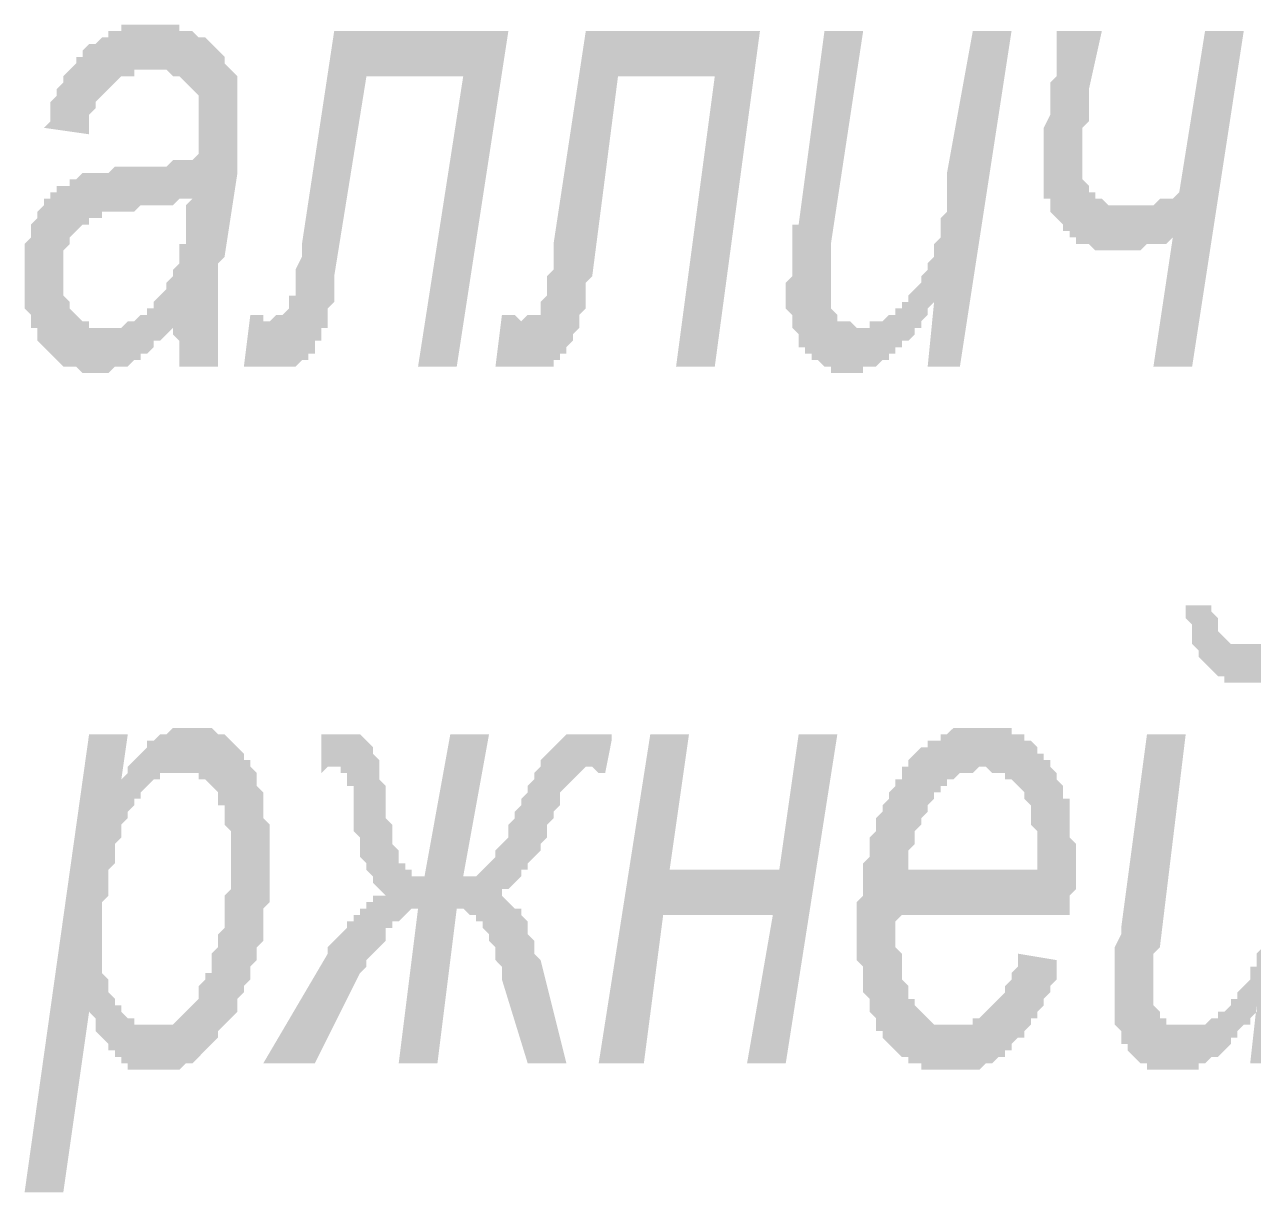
# Model space of a CAD drawing. Header units: millimetres. Extents: x 1372 to 666090, y 1285 to 31551.
# Drawn here: x 510739 to 511534, y 5050 to 5805 of the extents above; entities that cross this region are included whole.
import ezdxf

# ---------------------------------------------------------------- set-up
doc = ezdxf.new("R2010")
doc.units = ezdxf.units.MM
doc.layers.add('PDF _75-АЗ Штамп', color=7, linetype='Continuous')

msp = doc.modelspace()

# ---------------------------------------------------------------- hatches: boundary and pattern name
at = {"layer": 'PDF _75-АЗ Штамп', "transparency": 33554559}
h = msp.add_hatch(color=256, dxfattribs=at)
h.paths.add_polyline_path([(510835.1, 5612.98), (510835.1, 5608.81), (510830.93, 5604.64), (510830.93, 5604.64), (510826.76, 5600.47), (510822.59, 5600.47), (510822.59, 5596.3), (510818.42, 5592.13), (510818.42, 5592.13), (510814.25, 5592.13), (510814.25, 5587.96), (510810.08, 5587.96), (510810.08, 5587.96), (510805.9, 5583.78), (510801.73, 5583.78), (510801.73, 5583.78), (510797.56, 5583.78), (510793.39, 5579.61), (510793.39, 5579.61), (510789.22, 5579.61), (510785.05, 5579.61), (510785.05, 5579.61), (510780.88, 5579.61), (510776.71, 5579.61), (510776.71, 5579.61), (510772.54, 5583.78), (510768.36, 5583.78), (510768.36, 5583.78), (510764.19, 5583.78), (510760.02, 5587.96), (510760.02, 5587.96), (510755.85, 5592.13), (510755.85, 5592.13), (510751.68, 5596.3), (510751.68, 5596.3), (510747.51, 5600.47), (510747.51, 5604.64), (510747.51, 5608.81), (510743.34, 5608.81), (510743.34, 5612.98), (510743.34, 5617.15), (510739.17, 5621.32), (510739.17, 5625.5), (510739.17, 5629.67), (510739.17, 5633.84), (510739.17, 5638.01), (510739.17, 5642.18), (510739.17, 5642.18), (510739.17, 5646.35), (510739.17, 5650.52), (510739.17, 5654.69), (510739.17, 5658.87), (510739.17, 5663.04), (510743.34, 5667.21), (510743.34, 5671.38), (510743.34, 5675.55), (510743.34, 5675.55), (510747.51, 5679.72), (510747.51, 5679.72), (510747.51, 5683.89), (510751.68, 5688.06), (510751.68, 5692.23), (510755.85, 5692.23), (510755.85, 5696.41), (510760.02, 5696.41), (510760.02, 5700.58), (510764.19, 5700.58), (510768.36, 5700.58), (510768.36, 5704.75), (510772.54, 5704.75), (510772.54, 5704.75), (510776.71, 5708.92), (510780.88, 5708.92), (510780.88, 5708.92), (510785.05, 5708.92), (510785.05, 5708.92), (510789.22, 5708.92), (510789.22, 5708.92), (510793.39, 5708.92), (510797.56, 5713.09), (510797.56, 5713.09), (510801.73, 5713.09), (510805.9, 5713.09), (510810.08, 5713.09), (510814.25, 5713.09), (510814.25, 5713.09), (510818.42, 5713.09), (510822.59, 5713.09), (510826.76, 5713.09), (510830.93, 5713.09), (510830.93, 5713.09), (510835.1, 5717.26), (510839.27, 5717.26), (510839.27, 5717.26), (510843.45, 5717.26), (510847.62, 5717.26), (510847.62, 5717.26), (510851.79, 5721.43), (510851.79, 5721.43), (510851.79, 5725.6), (510851.79, 5729.78), (510851.79, 5733.95), (510851.79, 5738.12), (510851.79, 5742.29), (510851.79, 5746.46), (510851.79, 5746.46), (510851.79, 5750.63), (510851.79, 5754.8), (510851.79, 5758.97), (510851.79, 5758.97), (510847.62, 5763.14), (510847.62, 5763.14), (510843.45, 5767.32), (510843.45, 5767.32), (510839.27, 5771.49), (510839.27, 5771.49), (510835.1, 5771.49), (510830.93, 5775.66), (510830.93, 5775.66), (510826.76, 5775.66), (510822.59, 5775.66), (510818.42, 5775.66), (510818.42, 5775.66), (510814.25, 5775.66), (510810.08, 5775.66), (510810.08, 5771.49), (510805.9, 5771.49), (510801.73, 5771.49), (510801.73, 5771.49), (510797.56, 5767.32), (510797.56, 5767.32), (510793.39, 5763.14), (510793.39, 5763.14), (510789.22, 5758.97), (510789.22, 5758.97), (510785.05, 5754.8), (510785.05, 5750.63), (510780.88, 5746.46), (510780.88, 5742.29), (510780.88, 5738.12), (510780.88, 5738.12), (510780.88, 5733.95), (510751.68, 5738.12), (510755.85, 5742.29), (510755.85, 5746.46), (510755.85, 5750.63), (510755.85, 5754.8), (510760.02, 5758.97), (510760.02, 5763.14), (510764.19, 5767.32), (510764.19, 5767.32), (510764.19, 5771.49), (510768.36, 5775.66), (510768.36, 5775.66), (510772.54, 5779.83), (510772.54, 5784), (510776.71, 5784), (510776.71, 5788.17), (510776.71, 5788.17), (510780.88, 5792.34), (510780.88, 5792.34), (510785.05, 5792.34), (510789.22, 5796.51), (510789.22, 5796.51), (510793.39, 5796.51), (510793.39, 5800.69), (510797.56, 5800.69), (510801.73, 5800.69), (510801.73, 5804.86), (510805.9, 5804.86), (510810.08, 5804.86), (510810.08, 5804.86), (510814.25, 5804.86), (510818.42, 5804.86), (510822.59, 5804.86), (510822.59, 5804.86), (510826.76, 5804.86), (510826.76, 5804.86), (510830.93, 5804.86), (510835.1, 5804.86), (510839.27, 5804.86), (510839.27, 5800.69), (510843.45, 5800.69), (510847.62, 5800.69), (510847.62, 5800.69), (510851.79, 5796.51), (510851.79, 5796.51), (510855.96, 5796.51), (510860.13, 5792.34), (510860.13, 5792.34), (510864.3, 5788.17), (510864.3, 5788.17), (510864.3, 5788.17), (510868.47, 5784), (510868.47, 5779.83), (510872.64, 5775.66), (510872.64, 5775.66), (510876.81, 5771.49), (510876.81, 5767.32), (510876.81, 5763.14), (510876.81, 5758.97), (510876.81, 5754.8), (510876.81, 5750.63), (510876.81, 5750.63), (510876.81, 5746.46), (510876.81, 5742.29), (510876.81, 5738.12), (510876.81, 5733.95), (510876.81, 5729.78), (510876.81, 5725.6), (510876.81, 5721.43), (510876.81, 5717.26), (510876.81, 5713.09), (510876.81, 5708.92), (510868.47, 5654.69), (510864.3, 5650.52), (510864.3, 5646.35), (510864.3, 5642.18), (510864.3, 5638.01), (510864.3, 5633.84), (510864.3, 5629.67), (510864.3, 5625.5), (510864.3, 5621.32), (510864.3, 5617.15), (510864.3, 5612.98), (510864.3, 5612.98), (510864.3, 5612.98), (510864.3, 5608.81), (510864.3, 5604.64), (510864.3, 5600.47), (510864.3, 5596.3), (510864.3, 5592.13), (510864.3, 5587.96), (510864.3, 5583.78), (510839.27, 5583.78), (510839.27, 5587.96), (510839.27, 5592.13), (510839.27, 5596.3), (510839.27, 5600.47), (510835.1, 5604.64), (510835.1, 5608.81), (510835.1, 5612.98)], flags=0)
h.paths.add_polyline_path([(510847.62, 5692.23), (510843.45, 5692.23), (510839.27, 5692.23), (510839.27, 5692.23), (510835.1, 5688.06), (510835.1, 5688.06), (510830.93, 5688.06), (510830.93, 5688.06), (510826.76, 5688.06), (510826.76, 5688.06), (510822.59, 5688.06), (510818.42, 5688.06), (510814.25, 5688.06), (510814.25, 5688.06), (510810.08, 5683.89), (510805.9, 5683.89), (510801.73, 5683.89), (510797.56, 5683.89), (510797.56, 5683.89), (510793.39, 5683.89), (510789.22, 5683.89), (510789.22, 5679.72), (510785.05, 5679.72), (510785.05, 5679.72), (510780.88, 5679.72), (510780.88, 5679.72), (510780.88, 5675.55), (510776.71, 5675.55), (510772.54, 5671.38), (510772.54, 5671.38), (510768.36, 5667.21), (510768.36, 5667.21), (510768.36, 5663.04), (510768.36, 5663.04), (510764.19, 5658.87), (510764.19, 5654.69), (510764.19, 5650.52), (510764.19, 5646.35), (510764.19, 5642.18), (510764.19, 5638.01), (510764.19, 5633.84), (510764.19, 5633.84), (510764.19, 5629.67), (510768.36, 5625.5), (510768.36, 5621.32), (510772.54, 5617.15), (510772.54, 5617.15), (510772.54, 5617.15), (510776.71, 5612.98), (510776.71, 5612.98), (510780.88, 5612.98), (510780.88, 5608.81), (510785.05, 5608.81), (510789.22, 5608.81), (510793.39, 5608.81), (510793.39, 5608.81), (510793.39, 5608.81), (510797.56, 5608.81), (510801.73, 5608.81), (510801.73, 5608.81), (510805.9, 5612.98), (510810.08, 5612.98), (510810.08, 5612.98), (510814.25, 5617.15), (510818.42, 5617.15), (510818.42, 5621.32), (510822.59, 5621.32), (510822.59, 5625.5), (510826.76, 5629.67), (510826.76, 5629.67), (510830.93, 5633.84), (510830.93, 5638.01), (510835.1, 5642.18), (510835.1, 5642.18), (510835.1, 5646.35), (510835.1, 5646.35), (510839.27, 5650.52), (510839.27, 5654.69), (510839.27, 5658.87), (510839.27, 5663.04), (510843.45, 5663.04), (510843.45, 5667.21), (510843.45, 5671.38), (510843.45, 5675.55), (510843.45, 5683.89), (510843.45, 5688.06), (510847.62, 5692.23), (510847.62, 5692.23)], flags=0)
for points in [[(510939.38, 5800.69), (511052, 5800.69), (511018.63, 5583.78), (510993.61, 5583.78), (511022.81, 5771.49), (510960.24, 5771.49), (510939.38, 5642.18), (510939.38, 5638.01), (510939.38, 5629.67), (510939.38, 5625.5), (510935.21, 5621.32), (510935.21, 5617.15), (510935.21, 5612.98), (510935.21, 5608.81), (510931.04, 5608.81), (510931.04, 5604.64), (510931.04, 5600.47), (510926.87, 5600.47), (510926.87, 5596.3), (510926.87, 5596.3), (510926.87, 5592.13), (510922.7, 5592.13), (510922.7, 5587.96), (510918.53, 5587.96), (510914.36, 5583.78), (510914.36, 5583.78), (510910.18, 5583.78), (510906.01, 5583.78), (510906.01, 5583.78), (510906.01, 5583.78), (510901.84, 5583.78), (510897.67, 5583.78), (510897.67, 5583.78), (510893.5, 5583.78), (510889.33, 5583.78), (510889.33, 5583.78), (510885.16, 5583.78), (510880.99, 5583.78), (510885.16, 5617.15), (510889.33, 5617.15), (510893.5, 5617.15), (510893.5, 5612.98), (510897.67, 5612.98), (510901.84, 5617.15), (510901.84, 5617.15), (510906.01, 5617.15), (510906.01, 5617.15), (510910.18, 5621.32), (510910.18, 5621.32), (510910.18, 5625.5), (510910.18, 5625.5), (510910.18, 5629.67), (510914.36, 5629.67), (510914.36, 5633.84), (510914.36, 5638.01), (510914.36, 5642.18), (510914.36, 5646.35), (510918.53, 5654.69), (510918.53, 5658.87), (510918.53, 5663.04)], [(511102.06, 5800.69), (511214.68, 5800.69), (511185.48, 5583.78), (511160.45, 5583.78), (511185.48, 5771.49), (511122.91, 5771.49), (511106.23, 5642.18), (511102.06, 5638.01), (511102.06, 5629.67), (511102.06, 5625.5), (511102.06, 5621.32), (511097.89, 5617.15), (511097.89, 5612.98), (511097.89, 5608.81), (511097.89, 5608.81), (511093.72, 5604.64), (511093.72, 5600.47), (511093.72, 5600.47), (511089.54, 5596.3), (511089.54, 5596.3), (511089.54, 5592.13), (511085.37, 5592.13), (511085.37, 5587.96), (511081.2, 5587.96), (511081.2, 5583.78), (511077.03, 5583.78), (511072.86, 5583.78), (511072.86, 5583.78), (511068.69, 5583.78), (511068.69, 5583.78), (511064.52, 5583.78), (511064.52, 5583.78), (511060.35, 5583.78), (511056.18, 5583.78), (511056.18, 5583.78), (511052, 5583.78), (511047.83, 5583.78), (511043.66, 5583.78), (511047.83, 5617.15), (511052, 5617.15), (511056.18, 5617.15), (511060.35, 5612.98), (511060.35, 5612.98), (511064.52, 5617.15), (511068.69, 5617.15), (511068.69, 5617.15), (511072.86, 5617.15), (511072.86, 5621.32), (511072.86, 5621.32), (511072.86, 5625.5), (511072.86, 5625.5), (511077.03, 5629.67), (511077.03, 5629.67), (511077.03, 5633.84), (511077.03, 5638.01), (511077.03, 5642.18), (511081.2, 5646.35), (511081.2, 5654.69), (511081.2, 5658.87), (511081.2, 5663.04)], [(511327.3, 5625.5), (511323.13, 5621.32), (511323.13, 5617.15), (511318.96, 5612.98), (511318.96, 5608.81), (511314.79, 5608.81), (511314.79, 5604.64), (511310.62, 5600.47), (511306.45, 5600.47), (511306.45, 5596.3), (511302.27, 5596.3), (511302.27, 5592.13), (511298.1, 5592.13), (511298.1, 5587.96), (511293.93, 5587.96), (511289.76, 5583.78), (511289.76, 5583.78), (511285.59, 5583.78), (511285.59, 5583.78), (511281.42, 5583.78), (511281.42, 5579.61), (511277.25, 5579.61), (511273.08, 5579.61), (511273.08, 5579.61), (511273.08, 5579.61), (511268.91, 5579.61), (511264.73, 5579.61), (511260.56, 5579.61), (511260.56, 5583.78), (511256.39, 5583.78), (511256.39, 5583.78), (511252.22, 5587.96), (511248.05, 5587.96), (511248.05, 5592.13), (511243.88, 5592.13), (511243.88, 5596.3), (511239.71, 5596.3), (511239.71, 5600.47), (511239.71, 5604.64), (511235.54, 5608.81), (511235.54, 5612.98), (511235.54, 5612.98), (511235.54, 5617.15), (511231.36, 5621.32), (511231.36, 5625.5), (511231.36, 5629.67), (511231.36, 5633.84), (511231.36, 5633.84), (511231.36, 5638.01), (511235.54, 5642.18), (511235.54, 5646.35), (511235.54, 5650.52), (511235.54, 5654.69), (511235.54, 5658.87), (511235.54, 5663.04), (511235.54, 5667.21), (511235.54, 5675.55), (511239.71, 5675.55), (511256.39, 5800.69), (511281.42, 5800.69), (511260.56, 5663.04), (511260.56, 5658.87), (511260.56, 5654.69), (511260.56, 5650.52), (511260.56, 5646.35), (511260.56, 5642.18), (511260.56, 5638.01), (511260.56, 5638.01), (511260.56, 5629.67), (511260.56, 5625.5), (511260.56, 5625.5), (511260.56, 5621.32), (511264.73, 5617.15), (511264.73, 5617.15), (511264.73, 5612.98), (511268.91, 5612.98), (511268.91, 5612.98), (511273.08, 5612.98), (511277.25, 5608.81), (511277.25, 5608.81), (511281.42, 5608.81), (511285.59, 5608.81), (511285.59, 5612.98), (511289.76, 5612.98), (511293.93, 5612.98), (511293.93, 5612.98), (511298.1, 5617.15), (511302.27, 5617.15), (511302.27, 5621.32), (511306.45, 5621.32), (511306.45, 5625.5), (511310.62, 5625.5), (511310.62, 5629.67), (511314.79, 5633.84), (511314.79, 5633.84), (511318.96, 5638.01), (511318.96, 5642.18), (511323.13, 5646.35), (511323.13, 5646.35), (511323.13, 5650.52), (511327.3, 5654.69), (511327.3, 5658.87), (511327.3, 5663.04), (511331.47, 5667.21), (511331.47, 5667.21), (511331.47, 5671.38), (511331.47, 5675.55), (511331.47, 5675.55), (511331.47, 5679.72), (511335.64, 5683.89), (511335.64, 5688.06), (511335.64, 5692.23), (511335.64, 5696.41), (511335.64, 5704.75), (511335.64, 5708.92), (511352.33, 5800.69), (511377.36, 5800.69), (511343.99, 5583.78), (511323.13, 5583.78)], [(511406.55, 5800.69), (511435.75, 5800.69), (511427.41, 5763.14), (511427.41, 5758.97), (511427.41, 5754.8), (511427.41, 5746.46), (511427.41, 5742.29), (511423.24, 5738.12), (511423.24, 5733.95), (511423.24, 5729.78), (511423.24, 5725.6), (511423.24, 5725.6), (511423.24, 5721.43), (511423.24, 5717.26), (511423.24, 5717.26), (511423.24, 5713.09), (511423.24, 5708.92), (511423.24, 5704.75), (511427.41, 5700.58), (511427.41, 5696.41), (511431.58, 5696.41), (511431.58, 5696.41), (511431.58, 5692.23), (511435.75, 5692.23), (511435.75, 5692.23), (511439.92, 5688.06), (511444.09, 5688.06), (511444.09, 5688.06), (511448.27, 5688.06), (511452.44, 5688.06), (511452.44, 5688.06), (511456.61, 5688.06), (511460.78, 5688.06), (511460.78, 5688.06), (511464.95, 5688.06), (511469.12, 5688.06), (511469.12, 5688.06), (511473.29, 5692.23), (511477.46, 5692.23), (511477.46, 5692.23), (511481.64, 5692.23), (511485.81, 5696.41), (511485.81, 5696.41), (511502.49, 5800.69), (511527.52, 5800.69), (511494.15, 5583.78), (511469.12, 5583.78), (511481.64, 5667.21), (511481.64, 5667.21), (511477.46, 5663.04), (511473.29, 5663.04), (511469.12, 5663.04), (511469.12, 5663.04), (511464.95, 5663.04), (511460.78, 5658.87), (511460.78, 5658.87), (511456.61, 5658.87), (511452.44, 5658.87), (511452.44, 5658.87), (511448.27, 5658.87), (511448.27, 5658.87), (511444.09, 5658.87), (511439.92, 5658.87), (511435.75, 5658.87), (511435.75, 5658.87), (511431.58, 5658.87), (511427.41, 5663.04), (511427.41, 5663.04), (511423.24, 5663.04), (511419.07, 5663.04), (511419.07, 5667.21), (511414.9, 5667.21), (511414.9, 5671.38), (511410.73, 5671.38), (511410.73, 5671.38), (511410.73, 5675.55), (511406.55, 5679.72), (511406.55, 5679.72), (511402.38, 5683.89), (511402.38, 5688.06), (511402.38, 5692.23), (511398.21, 5692.23), (511398.21, 5696.41), (511398.21, 5700.58), (511398.21, 5704.75), (511398.21, 5708.92), (511398.21, 5713.09), (511398.21, 5713.09), (511398.21, 5717.26), (511398.21, 5717.26), (511398.21, 5721.43), (511398.21, 5725.6), (511398.21, 5725.6), (511398.21, 5729.78), (511398.21, 5733.95), (511398.21, 5738.12), (511402.38, 5746.46), (511402.38, 5750.63), (511402.38, 5754.8), (511402.38, 5763.14), (511402.38, 5767.32), (511406.55, 5771.49)], [(511014.46, 5346.03), (511039.49, 5346.03), (511022.81, 5254.26), (511026.98, 5254.26), (511026.98, 5254.26), (511031.15, 5254.26), (511035.32, 5258.43), (511035.32, 5258.43), (511039.49, 5262.6), (511039.49, 5262.6), (511039.49, 5262.6), (511043.66, 5266.77), (511043.66, 5266.77), (511043.66, 5270.95), (511047.83, 5275.12), (511047.83, 5275.12), (511052, 5279.29), (511052, 5283.46), (511052, 5287.63), (511056.18, 5291.8), (511056.18, 5295.97), (511060.35, 5300.14), (511060.35, 5304.32), (511064.52, 5308.49), (511064.52, 5312.66), (511068.69, 5316.83), (511068.69, 5321), (511072.86, 5325.17), (511072.86, 5329.34), (511072.86, 5329.34), (511077.03, 5333.51), (511077.03, 5333.51), (511081.2, 5337.68), (511081.2, 5337.68), (511081.2, 5337.68), (511085.37, 5341.86), (511085.37, 5341.86), (511089.54, 5346.03), (511093.72, 5346.03), (511093.72, 5346.03), (511097.89, 5346.03), (511102.06, 5346.03), (511102.06, 5346.03), (511106.23, 5346.03), (511110.4, 5346.03), (511110.4, 5346.03), (511114.57, 5346.03), (511118.74, 5346.03), (511118.74, 5341.86), (511114.57, 5321), (511110.4, 5321), (511106.23, 5325.17), (511106.23, 5325.17), (511106.23, 5325.17), (511102.06, 5325.17), (511097.89, 5321), (511097.89, 5321), (511093.72, 5316.83), (511093.72, 5316.83), (511093.72, 5316.83), (511089.54, 5312.66), (511089.54, 5312.66), (511085.37, 5308.49), (511085.37, 5304.32), (511085.37, 5300.14), (511081.2, 5295.97), (511081.2, 5291.8), (511077.03, 5287.63), (511077.03, 5283.46), (511077.03, 5279.29), (511072.86, 5275.12), (511072.86, 5270.95), (511068.69, 5266.77), (511068.69, 5266.77), (511064.52, 5262.6), (511064.52, 5258.43), (511060.35, 5258.43), (511060.35, 5254.26), (511056.18, 5250.09), (511056.18, 5250.09), (511052, 5245.92), (511052, 5245.92), (511047.83, 5245.92), (511047.83, 5241.75), (511047.83, 5241.75), (511047.83, 5241.75), (511052, 5237.58), (511052, 5237.58), (511056.18, 5233.41), (511056.18, 5233.41), (511060.35, 5233.41), (511060.35, 5229.23), (511060.35, 5229.23), (511064.52, 5225.06), (511064.52, 5220.89), (511064.52, 5216.72), (511068.69, 5212.55), (511068.69, 5208.38), (511068.69, 5204.21), (511072.86, 5200.04), (511089.54, 5133.3), (511064.52, 5133.3), (511047.83, 5187.52), (511047.83, 5191.69), (511047.83, 5195.86), (511043.66, 5200.04), (511043.66, 5204.21), (511043.66, 5208.38), (511039.49, 5212.55), (511039.49, 5216.72), (511039.49, 5216.72), (511035.32, 5220.89), (511035.32, 5220.89), (511035.32, 5225.06), (511031.15, 5225.06), (511031.15, 5229.23), (511026.98, 5229.23), (511022.81, 5233.41), (511022.81, 5233.41), (511018.63, 5233.41), (511006.12, 5133.3), (510981.09, 5133.3), (510993.61, 5233.41), (510993.61, 5233.41), (510989.44, 5233.41), (510985.27, 5229.23), (510985.27, 5229.23), (510981.09, 5225.06), (510981.09, 5225.06), (510981.09, 5225.06), (510976.92, 5225.06), (510976.92, 5220.89), (510972.75, 5220.89), (510972.75, 5216.72), (510972.75, 5212.55), (510968.58, 5208.38), (510968.58, 5208.38), (510964.41, 5204.21), (510960.24, 5200.04), (510960.24, 5195.86), (510956.07, 5191.69), (510926.87, 5133.3), (510893.5, 5133.3), (510935.21, 5204.21), (510935.21, 5208.38), (510939.38, 5212.55), (510939.38, 5212.55), (510943.55, 5216.72), (510947.72, 5220.89), (510947.72, 5225.06), (510951.9, 5225.06), (510951.9, 5229.23), (510956.07, 5229.23), (510956.07, 5233.41), (510960.24, 5233.41), (510960.24, 5237.58), (510964.41, 5237.58), (510964.41, 5241.75), (510968.58, 5241.75), (510972.75, 5241.75), (510972.75, 5241.75), (510968.58, 5245.92), (510968.58, 5245.92), (510964.41, 5250.09), (510964.41, 5254.26), (510960.24, 5258.43), (510960.24, 5258.43), (510960.24, 5262.6), (510960.24, 5262.6), (510956.07, 5266.77), (510956.07, 5270.95), (510956.07, 5270.95), (510956.07, 5275.12), (510956.07, 5279.29), (510951.9, 5283.46), (510951.9, 5291.8), (510951.9, 5295.97), (510951.9, 5300.14), (510951.9, 5304.32), (510951.9, 5312.66), (510947.72, 5312.66), (510947.72, 5316.83), (510947.72, 5321), (510943.55, 5321), (510943.55, 5325.17), (510939.38, 5325.17), (510939.38, 5325.17), (510935.21, 5325.17), (510931.04, 5321), (510931.04, 5321), (510931.04, 5346.03), (510935.21, 5346.03), (510935.21, 5346.03), (510939.38, 5346.03), (510943.55, 5346.03), (510943.55, 5346.03), (510947.72, 5346.03), (510951.9, 5346.03), (510951.9, 5346.03), (510956.07, 5346.03), (510960.24, 5341.86), (510960.24, 5341.86), (510964.41, 5337.68), (510964.41, 5337.68), (510964.41, 5333.51), (510964.41, 5333.51), (510968.58, 5329.34), (510968.58, 5325.17), (510968.58, 5321), (510968.58, 5316.83), (510972.75, 5312.66), (510972.75, 5308.49), (510972.75, 5304.32), (510972.75, 5300.14), (510972.75, 5291.8), (510976.92, 5287.63), (510976.92, 5283.46), (510976.92, 5279.29), (510976.92, 5275.12), (510981.09, 5270.95), (510981.09, 5266.77), (510981.09, 5266.77), (510981.09, 5262.6), (510981.09, 5262.6), (510985.27, 5262.6), (510985.27, 5258.43), (510989.44, 5258.43), (510989.44, 5254.26), (510993.61, 5254.26), (510997.78, 5254.26), (510997.78, 5254.26)], [(511143.77, 5346.03), (511168.8, 5346.03), (511156.28, 5258.43), (511227.19, 5258.43), (511239.71, 5346.03), (511264.73, 5346.03), (511231.36, 5133.3), (511206.34, 5133.3), (511223.02, 5229.23), (511152.11, 5229.23), (511139.6, 5133.3), (511110.4, 5133.3)]]:
    msp.add_hatch(color=256, dxfattribs=at).paths.add_polyline_path(points)
h = msp.add_hatch(color=256, dxfattribs=at)
h.paths.add_polyline_path([(511535.86, 5170.84), (511535.86, 5166.67), (511531.69, 5162.49), (511531.69, 5158.32), (511527.52, 5158.32), (511523.35, 5154.15), (511523.35, 5149.98), (511519.18, 5149.98), (511519.18, 5145.81), (511515.01, 5141.64), (511515.01, 5141.64), (511510.83, 5137.47), (511510.83, 5137.47), (511506.66, 5137.47), (511502.49, 5133.3), (511502.49, 5133.3), (511498.32, 5133.3), (511498.32, 5129.13), (511494.15, 5129.13), (511489.98, 5129.13), (511489.98, 5129.13), (511485.81, 5129.13), (511485.81, 5129.13), (511481.64, 5129.13), (511481.64, 5129.13), (511477.46, 5129.13), (511477.46, 5129.13), (511473.29, 5129.13), (511469.12, 5129.13), (511464.95, 5129.13), (511464.95, 5133.3), (511460.78, 5133.3), (511460.78, 5133.3), (511456.61, 5137.47), (511456.61, 5137.47), (511452.44, 5141.64), (511452.44, 5145.81), (511448.27, 5145.81), (511448.27, 5149.98), (511448.27, 5154.15), (511444.09, 5158.32), (511444.09, 5162.49), (511444.09, 5166.67), (511444.09, 5170.84), (511444.09, 5175.01), (511444.09, 5175.01), (511444.09, 5179.18), (511444.09, 5183.35), (511444.09, 5183.35), (511444.09, 5187.52), (511444.09, 5191.69), (511444.09, 5195.86), (511444.09, 5200.04), (511444.09, 5204.21), (511444.09, 5208.38), (511448.27, 5216.72), (511448.27, 5220.89), (511448.27, 5220.89), (511464.95, 5346.03), (511489.98, 5346.03), (511473.29, 5208.38), (511469.12, 5204.21), (511469.12, 5200.04), (511469.12, 5195.86), (511469.12, 5191.69), (511469.12, 5187.52), (511469.12, 5183.35), (511469.12, 5183.35), (511469.12, 5179.18), (511469.12, 5175.01), (511469.12, 5170.84), (511473.29, 5166.67), (511473.29, 5162.49), (511473.29, 5162.49), (511477.46, 5162.49), (511477.46, 5158.32), (511481.64, 5158.32), (511481.64, 5158.32), (511485.81, 5158.32), (511489.98, 5158.32), (511489.98, 5158.32), (511494.15, 5158.32), (511498.32, 5158.32), (511498.32, 5158.32), (511502.49, 5158.32), (511506.66, 5162.49), (511506.66, 5162.49), (511510.83, 5162.49), (511510.83, 5166.67), (511515.01, 5166.67), (511519.18, 5170.84), (511519.18, 5175.01), (511523.35, 5175.01), (511523.35, 5179.18), (511527.52, 5183.35), (511527.52, 5183.35), (511531.69, 5187.52), (511531.69, 5191.69), (511531.69, 5195.86), (511535.86, 5195.86), (511535.86, 5200.04), (511535.86, 5204.21), (511540.03, 5208.38), (511540.03, 5212.55), (511540.03, 5216.72), (511540.03, 5216.72), (511540.03, 5220.89), (511544.2, 5225.06), (511544.2, 5225.06), (511544.2, 5229.23), (511544.2, 5233.41), (511544.2, 5237.58), (511544.2, 5245.92), (511548.37, 5250.09), (511548.37, 5254.26), (511560.89, 5346.03), (511585.92, 5346.03), (511556.72, 5133.3), (511531.69, 5133.3)], flags=0)
h.paths.add_polyline_path([(511489.98, 5429.45), (511506.66, 5429.45), (511506.66, 5425.28), (511510.83, 5421.11), (511510.83, 5416.94), (511510.83, 5416.94), (511510.83, 5412.77), (511515.01, 5408.59), (511515.01, 5408.59), (511519.18, 5404.42), (511519.18, 5404.42), (511523.35, 5404.42), (511527.52, 5404.42), (511527.52, 5404.42), (511531.69, 5404.42), (511535.86, 5404.42), (511540.03, 5404.42), (511540.03, 5404.42), (511544.2, 5408.59), (511544.2, 5408.59), (511548.37, 5408.59), (511548.37, 5412.77), (511552.55, 5416.94), (511552.55, 5416.94), (511556.72, 5421.11), (511556.72, 5425.28), (511556.72, 5429.45), (511556.72, 5429.45), (511577.57, 5429.45), (511573.4, 5425.28), (511573.4, 5421.11), (511573.4, 5421.11), (511569.23, 5416.94), (511569.23, 5412.77), (511569.23, 5408.59), (511565.06, 5404.42), (511565.06, 5400.25), (511565.06, 5400.25), (511560.89, 5396.08), (511560.89, 5391.91), (511556.72, 5391.91), (511556.72, 5391.91), (511552.55, 5387.74), (511552.55, 5387.74), (511548.37, 5383.57), (511544.2, 5383.57), (511544.2, 5383.57), (511540.03, 5379.4), (511535.86, 5379.4), (511535.86, 5379.4), (511531.69, 5379.4), (511527.52, 5379.4), (511527.52, 5379.4), (511527.52, 5379.4), (511523.35, 5379.4), (511519.18, 5379.4), (511515.01, 5379.4), (511515.01, 5383.57), (511510.83, 5383.57), (511510.83, 5383.57), (511506.66, 5387.74), (511506.66, 5387.74), (511502.49, 5391.91), (511502.49, 5391.91), (511498.32, 5396.08), (511498.32, 5400.25), (511498.32, 5400.25), (511494.15, 5404.42), (511494.15, 5408.59), (511494.15, 5412.77), (511494.15, 5416.94), (511489.98, 5421.11), (511489.98, 5425.28), (511489.98, 5429.45), (511489.98, 5429.45)], flags=0)
h = msp.add_hatch(color=256, dxfattribs=at)
h.paths.add_polyline_path([(510739.17, 5049.87), (510780.88, 5346.03), (510805.9, 5346.03), (510801.73, 5316.83), (510805.9, 5321), (510805.9, 5325.17), (510810.08, 5329.34), (510810.08, 5329.34), (510814.25, 5333.51), (510814.25, 5333.51), (510818.42, 5337.68), (510818.42, 5341.86), (510822.59, 5341.86), (510822.59, 5341.86), (510826.76, 5346.03), (510826.76, 5346.03), (510830.93, 5346.03), (510835.1, 5350.2), (510835.1, 5350.2), (510839.27, 5350.2), (510843.45, 5350.2), (510843.45, 5350.2), (510847.62, 5350.2), (510851.79, 5350.2), (510851.79, 5350.2), (510855.96, 5350.2), (510860.13, 5350.2), (510860.13, 5350.2), (510864.3, 5346.03), (510868.47, 5346.03), (510868.47, 5346.03), (510872.64, 5341.86), (510872.64, 5341.86), (510876.81, 5337.68), (510876.81, 5337.68), (510880.99, 5333.51), (510880.99, 5329.34), (510885.16, 5329.34), (510885.16, 5325.17), (510885.16, 5325.17), (510889.33, 5321), (510889.33, 5316.83), (510889.33, 5316.83), (510889.33, 5312.66), (510893.5, 5308.49), (510893.5, 5304.32), (510893.5, 5300.14), (510893.5, 5295.97), (510893.5, 5291.8), (510897.67, 5287.63), (510897.67, 5283.46), (510897.67, 5279.29), (510897.67, 5275.12), (510897.67, 5270.95), (510897.67, 5266.77), (510897.67, 5266.77), (510897.67, 5262.6), (510897.67, 5258.43), (510897.67, 5254.26), (510897.67, 5250.09), (510897.67, 5245.92), (510897.67, 5241.75), (510897.67, 5237.58), (510893.5, 5233.41), (510893.5, 5229.23), (510893.5, 5225.06), (510893.5, 5220.89), (510893.5, 5216.72), (510893.5, 5212.55), (510889.33, 5208.38), (510889.33, 5204.21), (510889.33, 5204.21), (510889.33, 5200.04), (510885.16, 5195.86), (510885.16, 5191.69), (510885.16, 5187.52), (510880.99, 5183.35), (510880.99, 5179.18), (510880.99, 5179.18), (510876.81, 5175.01), (510876.81, 5170.84), (510876.81, 5166.67), (510872.64, 5162.49), (510872.64, 5162.49), (510868.47, 5158.32), (510868.47, 5158.32), (510864.3, 5154.15), (510864.3, 5149.98), (510860.13, 5145.81), (510860.13, 5145.81), (510855.96, 5141.64), (510855.96, 5141.64), (510851.79, 5137.47), (510851.79, 5137.47), (510847.62, 5133.3), (510847.62, 5133.3), (510843.45, 5133.3), (510843.45, 5133.3), (510839.27, 5129.13), (510835.1, 5129.13), (510835.1, 5129.13), (510830.93, 5129.13), (510826.76, 5129.13), (510826.76, 5129.13), (510822.59, 5129.13), (510822.59, 5129.13), (510818.42, 5129.13), (510814.25, 5129.13), (510814.25, 5129.13), (510810.08, 5129.13), (510805.9, 5129.13), (510805.9, 5133.3), (510801.73, 5133.3), (510801.73, 5137.47), (510797.56, 5137.47), (510797.56, 5141.64), (510793.39, 5141.64), (510793.39, 5145.81), (510789.22, 5149.98), (510789.22, 5149.98), (510785.05, 5154.15), (510785.05, 5158.32), (510785.05, 5162.49), (510780.88, 5166.67), (510780.88, 5166.67), (510764.19, 5049.87)], flags=0)
h.paths.add_polyline_path([(510789.22, 5220.89), (510789.22, 5212.55), (510789.22, 5208.38), (510789.22, 5204.21), (510789.22, 5200.04), (510789.22, 5195.86), (510789.22, 5191.69), (510793.39, 5187.52), (510793.39, 5187.52), (510793.39, 5187.52), (510793.39, 5183.35), (510793.39, 5179.18), (510797.56, 5175.01), (510797.56, 5170.84), (510801.73, 5170.84), (510801.73, 5166.67), (510801.73, 5166.67), (510805.9, 5162.49), (510810.08, 5162.49), (510810.08, 5158.32), (510814.25, 5158.32), (510818.42, 5158.32), (510818.42, 5158.32), (510822.59, 5158.32), (510826.76, 5158.32), (510826.76, 5158.32), (510830.93, 5158.32), (510830.93, 5158.32), (510835.1, 5158.32), (510839.27, 5162.49), (510839.27, 5162.49), (510843.45, 5166.67), (510843.45, 5166.67), (510847.62, 5170.84), (510847.62, 5170.84), (510851.79, 5175.01), (510851.79, 5179.18), (510851.79, 5183.35), (510855.96, 5187.52), (510855.96, 5191.69), (510860.13, 5191.69), (510860.13, 5195.86), (510860.13, 5200.04), (510860.13, 5204.21), (510864.3, 5208.38), (510864.3, 5212.55), (510864.3, 5216.72), (510868.47, 5220.89), (510868.47, 5225.06), (510868.47, 5229.23), (510868.47, 5233.41), (510868.47, 5233.41), (510868.47, 5237.58), (510868.47, 5241.75), (510872.64, 5245.92), (510872.64, 5250.09), (510872.64, 5254.26), (510872.64, 5258.43), (510872.64, 5262.6), (510872.64, 5266.77), (510872.64, 5270.95), (510872.64, 5275.12), (510872.64, 5279.29), (510872.64, 5283.46), (510868.47, 5287.63), (510868.47, 5291.8), (510868.47, 5295.97), (510868.47, 5300.14), (510864.3, 5300.14), (510864.3, 5304.32), (510864.3, 5308.49), (510864.3, 5308.49), (510860.13, 5312.66), (510860.13, 5312.66), (510855.96, 5316.83), (510851.79, 5316.83), (510851.79, 5321), (510847.62, 5321), (510847.62, 5321), (510843.45, 5321), (510839.27, 5321), (510839.27, 5321), (510835.1, 5321), (510835.1, 5321), (510830.93, 5321), (510826.76, 5321), (510826.76, 5316.83), (510822.59, 5316.83), (510822.59, 5316.83), (510818.42, 5312.66), (510818.42, 5312.66), (510814.25, 5308.49), (510814.25, 5304.32), (510810.08, 5304.32), (510810.08, 5300.14), (510805.9, 5295.97), (510805.9, 5291.8), (510805.9, 5291.8), (510801.73, 5287.63), (510801.73, 5283.46), (510801.73, 5279.29), (510797.56, 5275.12), (510797.56, 5270.95), (510797.56, 5266.77), (510797.56, 5262.6), (510793.39, 5258.43), (510793.39, 5258.43), (510793.39, 5254.26), (510793.39, 5245.92), (510793.39, 5241.75), (510789.22, 5237.58), (510789.22, 5233.41), (510789.22, 5233.41), (510789.22, 5229.23), (510789.22, 5225.06), (510789.22, 5220.89), (510789.22, 5220.89)], flags=0)
h = msp.add_hatch(color=256, dxfattribs=at)
h.paths.add_polyline_path([(511381.53, 5204.21), (511406.55, 5200.04), (511406.55, 5195.86), (511406.55, 5195.86), (511406.55, 5191.69), (511406.55, 5187.52), (511402.38, 5183.35), (511402.38, 5179.18), (511402.38, 5179.18), (511398.21, 5175.01), (511398.21, 5170.84), (511394.04, 5166.67), (511394.04, 5162.49), (511389.87, 5162.49), (511389.87, 5158.32), (511385.7, 5154.15), (511385.7, 5149.98), (511385.7, 5149.98), (511381.53, 5149.98), (511377.36, 5145.81), (511377.36, 5141.64), (511373.18, 5141.64), (511373.18, 5137.47), (511369.01, 5137.47), (511369.01, 5137.47), (511364.84, 5133.3), (511360.67, 5133.3), (511360.67, 5133.3), (511356.5, 5129.13), (511352.33, 5129.13), (511352.33, 5129.13), (511348.16, 5129.13), (511343.99, 5129.13), (511343.99, 5129.13), (511339.82, 5129.13), (511335.64, 5129.13), (511335.64, 5129.13), (511331.47, 5129.13), (511327.3, 5129.13), (511327.3, 5129.13), (511323.13, 5129.13), (511318.96, 5129.13), (511318.96, 5133.3), (511314.79, 5133.3), (511310.62, 5133.3), (511310.62, 5137.47), (511306.45, 5137.47), (511306.45, 5137.47), (511302.27, 5141.64), (511302.27, 5141.64), (511298.1, 5145.81), (511298.1, 5145.81), (511293.93, 5149.98), (511293.93, 5154.15), (511289.76, 5154.15), (511289.76, 5158.32), (511289.76, 5162.49), (511285.59, 5166.67), (511285.59, 5170.84), (511285.59, 5170.84), (511285.59, 5175.01), (511281.42, 5179.18), (511281.42, 5179.18), (511281.42, 5183.35), (511281.42, 5187.52), (511281.42, 5191.69), (511281.42, 5195.86), (511277.25, 5200.04), (511277.25, 5204.21), (511277.25, 5208.38), (511277.25, 5212.55), (511277.25, 5216.72), (511277.25, 5216.72), (511277.25, 5220.89), (511277.25, 5225.06), (511277.25, 5229.23), (511277.25, 5233.41), (511277.25, 5237.58), (511281.42, 5241.75), (511281.42, 5245.92), (511281.42, 5250.09), (511281.42, 5254.26), (511281.42, 5258.43), (511281.42, 5262.6), (511285.59, 5266.77), (511285.59, 5270.95), (511285.59, 5275.12), (511285.59, 5279.29), (511289.76, 5283.46), (511289.76, 5287.63), (511289.76, 5287.63), (511289.76, 5291.8), (511293.93, 5295.97), (511293.93, 5300.14), (511293.93, 5300.14), (511298.1, 5304.32), (511298.1, 5308.49), (511302.27, 5312.66), (511302.27, 5316.83), (511306.45, 5316.83), (511306.45, 5321), (511306.45, 5325.17), (511310.62, 5325.17), (511310.62, 5329.34), (511314.79, 5333.51), (511314.79, 5333.51), (511318.96, 5337.68), (511318.96, 5337.68), (511323.13, 5337.68), (511323.13, 5341.86), (511327.3, 5341.86), (511331.47, 5341.86), (511331.47, 5346.03), (511335.64, 5346.03), (511335.64, 5346.03), (511339.82, 5350.2), (511343.99, 5350.2), (511343.99, 5350.2), (511348.16, 5350.2), (511352.33, 5350.2), (511352.33, 5350.2), (511356.5, 5350.2), (511356.5, 5350.2), (511360.67, 5350.2), (511364.84, 5350.2), (511369.01, 5350.2), (511369.01, 5350.2), (511373.18, 5350.2), (511377.36, 5350.2), (511377.36, 5346.03), (511381.53, 5346.03), (511385.7, 5346.03), (511385.7, 5341.86), (511389.87, 5341.86), (511389.87, 5341.86), (511394.04, 5337.68), (511394.04, 5333.51), (511398.21, 5333.51), (511398.21, 5329.34), (511402.38, 5329.34), (511402.38, 5325.17), (511406.55, 5321), (511406.55, 5321), (511406.55, 5316.83), (511410.73, 5312.66), (511410.73, 5308.49), (511410.73, 5304.32), (511414.9, 5304.32), (511414.9, 5300.14), (511414.9, 5295.97), (511414.9, 5291.8), (511414.9, 5287.63), (511414.9, 5283.46), (511414.9, 5279.29), (511419.07, 5275.12), (511419.07, 5270.95), (511419.07, 5266.77), (511419.07, 5262.6), (511419.07, 5258.43), (511419.07, 5254.26), (511419.07, 5250.09), (511419.07, 5245.92), (511414.9, 5241.75), (511414.9, 5237.58), (511414.9, 5233.41), (511414.9, 5229.23), (511306.45, 5229.23), (511302.27, 5225.06), (511302.27, 5220.89), (511302.27, 5220.89), (511302.27, 5212.55), (511302.27, 5208.38), (511306.45, 5204.21), (511306.45, 5200.04), (511306.45, 5195.86), (511306.45, 5191.69), (511306.45, 5187.52), (511306.45, 5187.52), (511310.62, 5183.35), (511310.62, 5179.18), (511310.62, 5175.01), (511314.79, 5175.01), (511314.79, 5175.01), (511314.79, 5170.84), (511318.96, 5166.67), (511318.96, 5166.67), (511323.13, 5162.49), (511323.13, 5162.49), (511327.3, 5158.32), (511331.47, 5158.32), (511331.47, 5158.32), (511335.64, 5158.32), (511335.64, 5158.32), (511339.82, 5158.32), (511343.99, 5158.32), (511343.99, 5158.32), (511348.16, 5158.32), (511352.33, 5158.32), (511352.33, 5162.49), (511356.5, 5162.49), (511360.67, 5166.67), (511360.67, 5166.67), (511364.84, 5170.84), (511364.84, 5170.84), (511369.01, 5175.01), (511369.01, 5175.01), (511373.18, 5179.18), (511373.18, 5183.35), (511377.36, 5187.52), (511377.36, 5187.52), (511377.36, 5191.69), (511381.53, 5195.86), (511381.53, 5200.04), (511381.53, 5204.21), (511381.53, 5204.21)], flags=0)
h.paths.add_polyline_path([(511310.62, 5258.43), (511394.04, 5258.43), (511394.04, 5262.6), (511394.04, 5266.77), (511394.04, 5270.95), (511394.04, 5275.12), (511394.04, 5279.29), (511394.04, 5283.46), (511389.87, 5287.63), (511389.87, 5291.8), (511389.87, 5295.97), (511389.87, 5300.14), (511385.7, 5304.32), (511385.7, 5304.32), (511385.7, 5308.49), (511385.7, 5308.49), (511381.53, 5312.66), (511381.53, 5312.66), (511377.36, 5316.83), (511373.18, 5316.83), (511373.18, 5321), (511369.01, 5321), (511369.01, 5321), (511364.84, 5321), (511360.67, 5325.17), (511360.67, 5325.17), (511356.5, 5325.17), (511352.33, 5321), (511352.33, 5321), (511348.16, 5321), (511343.99, 5321), (511343.99, 5321), (511339.82, 5316.83), (511335.64, 5316.83), (511335.64, 5312.66), (511331.47, 5312.66), (511331.47, 5308.49), (511327.3, 5308.49), (511327.3, 5304.32), (511327.3, 5304.32), (511323.13, 5300.14), (511323.13, 5295.97), (511318.96, 5291.8), (511318.96, 5291.8), (511318.96, 5287.63), (511314.79, 5283.46), (511314.79, 5279.29), (511314.79, 5275.12), (511310.62, 5270.95), (511310.62, 5266.77), (511310.62, 5262.6), (511310.62, 5258.43), (511310.62, 5258.43)], flags=0)

doc.saveas('drawing.dxf')
